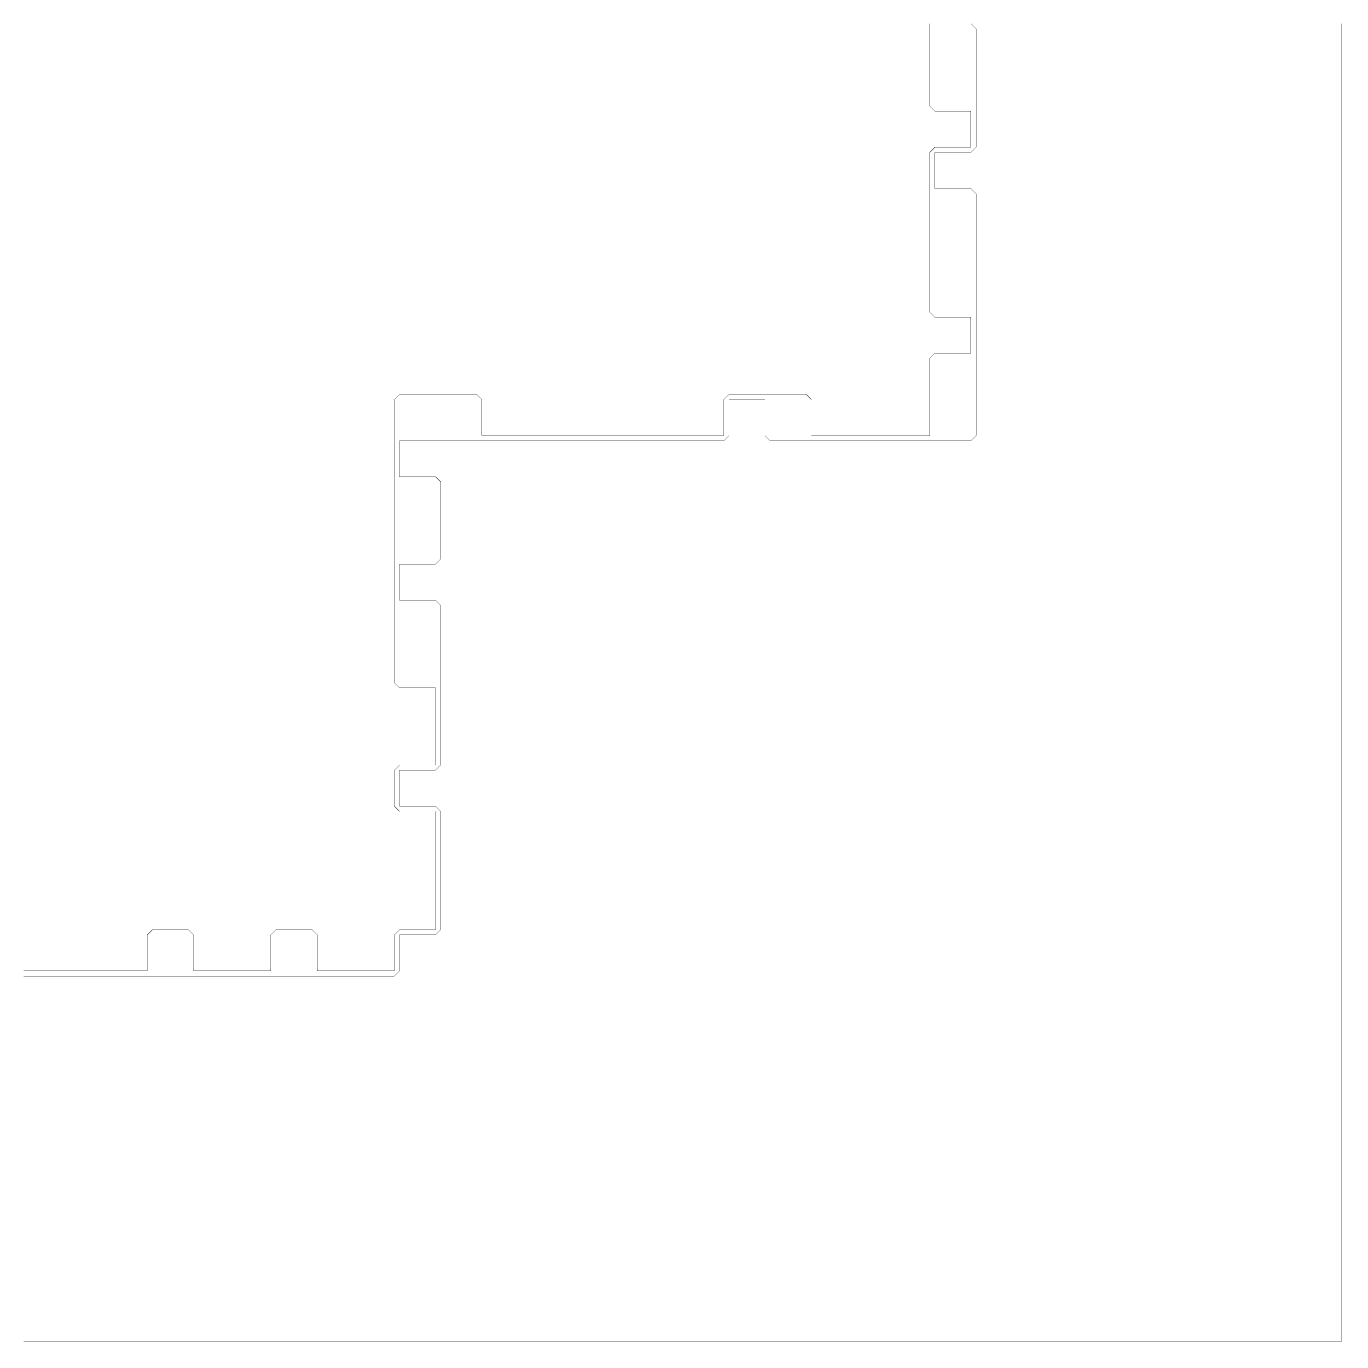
# Model space of a CAD drawing. Header units: metres. Extents: x 0 to 4990, y -4990 to 0.
# Drawn here: x 2495 to 4990, y -4990 to -2495 of the extents above; entities that cross this region are included whole.
import ezdxf

# ---------------------------------------------------------------- set-up
doc = ezdxf.new("R2010")
doc.units = ezdxf.units.M
doc.layers.add('conductor', color=1, linetype='Continuous')
doc.layers.add('substrate', color=5, linetype='Continuous')

msp = doc.modelspace()

# ---------------------------------------------------------------- linework, layer by layer
at = {"layer": 'conductor', "const_width": 0.5}
msp.add_lwpolyline([(2490.234375, -4287.109375), (2500, -4287.109375), (2509.765625, -4287.109375), (2519.53125, -4287.109375), (2529.296875, -4287.109375), (2539.0625, -4287.109375), (2548.828125, -4287.109375), (2558.59375, -4287.109375), (2568.359375, -4287.109375), (2578.125, -4287.109375), (2587.890625, -4287.109375), (2597.65625, -4287.109375), (2607.421875, -4287.109375), (2617.1875, -4287.109375), (2626.953125, -4287.109375), (2636.71875, -4287.109375), (2646.484375, -4287.109375), (2656.25, -4287.109375), (2666.015625, -4287.109375), (2675.78125, -4287.109375), (2685.546875, -4287.109375), (2695.3125, -4287.109375), (2705.078125, -4287.109375), (2714.84375, -4287.109375), (2724.609375, -4287.109375), (2724.609375, -4277.34375), (2724.609375, -4267.578125), (2724.609375, -4257.8125), (2724.609375, -4248.046875), (2724.609375, -4238.28125), (2724.609375, -4228.515625), (2724.609375, -4218.75), (2734.375, -4208.984375), (2744.140625, -4208.984375), (2753.90625, -4208.984375), (2763.671875, -4208.984375), (2773.4375, -4208.984375), (2783.203125, -4208.984375), (2792.96875, -4208.984375), (2802.734375, -4208.984375), (2812.5, -4218.75), (2812.5, -4228.515625), (2812.5, -4238.28125), (2812.5, -4248.046875), (2812.5, -4257.8125), (2812.5, -4267.578125), (2812.5, -4277.34375), (2812.5, -4287.109375), (2822.265625, -4287.109375), (2832.03125, -4287.109375), (2841.796875, -4287.109375), (2851.5625, -4287.109375), (2861.328125, -4287.109375), (2871.09375, -4287.109375), (2880.859375, -4287.109375), (2890.625, -4287.109375), (2900.390625, -4287.109375), (2910.15625, -4287.109375), (2919.921875, -4287.109375), (2929.6875, -4287.109375), (2939.453125, -4287.109375), (2949.21875, -4287.109375), (2958.984375, -4287.109375), (2958.984375, -4277.34375), (2958.984375, -4267.578125), (2958.984375, -4257.8125), (2958.984375, -4248.046875), (2958.984375, -4238.28125), (2958.984375, -4228.515625), (2958.984375, -4218.75), (2968.75, -4208.984375), (2978.515625, -4208.984375), (2988.28125, -4208.984375), (2998.046875, -4208.984375), (3007.8125, -4208.984375), (3017.578125, -4208.984375), (3027.34375, -4208.984375), (3037.109375, -4208.984375), (3046.875, -4218.75), (3046.875, -4228.515625), (3046.875, -4238.28125), (3046.875, -4248.046875), (3046.875, -4257.8125), (3046.875, -4267.578125), (3046.875, -4277.34375), (3046.875, -4287.109375), (3056.640625, -4287.109375), (3066.40625, -4287.109375), (3076.171875, -4287.109375), (3085.9375, -4287.109375), (3095.703125, -4287.109375), (3105.46875, -4287.109375), (3115.234375, -4287.109375), (3125, -4287.109375), (3134.765625, -4287.109375), (3144.53125, -4287.109375), (3154.296875, -4287.109375), (3164.0625, -4287.109375), (3173.828125, -4287.109375), (3183.59375, -4287.109375), (3193.359375, -4287.109375), (3193.359375, -4277.34375), (3193.359375, -4267.578125), (3193.359375, -4257.8125), (3193.359375, -4248.046875), (3193.359375, -4238.28125), (3193.359375, -4228.515625), (3193.359375, -4218.75), (3203.125, -4208.984375), (3212.890625, -4208.984375), (3222.65625, -4208.984375), (3232.421875, -4208.984375), (3242.1875, -4208.984375), (3251.953125, -4208.984375), (3261.71875, -4208.984375), (3271.484375, -4208.984375), (3271.484375, -4199.21875), (3271.484375, -4189.453125), (3271.484375, -4179.6875), (3271.484375, -4169.921875), (3271.484375, -4160.15625), (3271.484375, -4150.390625), (3271.484375, -4140.625), (3271.484375, -4130.859375), (3271.484375, -4121.09375), (3271.484375, -4111.328125), (3271.484375, -4101.5625), (3271.484375, -4091.796875), (3271.484375, -4082.03125), (3271.484375, -4072.265625), (3271.484375, -4062.5), (3271.484375, -4052.734375), (3271.484375, -4042.96875), (3271.484375, -4033.203125), (3271.484375, -4023.4375), (3271.484375, -4013.671875), (3271.484375, -4003.90625), (3271.484375, -3994.140625), (3271.484375, -3984.375), (3261.71875, -3984.375), (3251.953125, -3984.375), (3242.1875, -3984.375), (3232.421875, -3984.375), (3222.65625, -3984.375), (3212.890625, -3984.375), (3203.125, -3984.375), (3193.359375, -3974.609375), (3193.359375, -3964.84375), (3193.359375, -3955.078125), (3193.359375, -3945.3125), (3193.359375, -3935.546875), (3193.359375, -3925.78125), (3193.359375, -3916.015625), (3193.359375, -3906.25), (3203.125, -3896.484375), (3212.890625, -3896.484375), (3222.65625, -3896.484375), (3232.421875, -3896.484375), (3242.1875, -3896.484375), (3251.953125, -3896.484375), (3261.71875, -3896.484375), (3271.484375, -3896.484375), (3271.484375, -3886.71875), (3271.484375, -3876.953125), (3271.484375, -3867.1875), (3271.484375, -3857.421875), (3271.484375, -3847.65625), (3271.484375, -3837.890625), (3271.484375, -3828.125), (3271.484375, -3818.359375), (3271.484375, -3808.59375), (3271.484375, -3798.828125), (3271.484375, -3789.0625), (3271.484375, -3779.296875), (3271.484375, -3769.53125), (3271.484375, -3759.765625), (3271.484375, -3750), (3261.71875, -3750), (3251.953125, -3750), (3242.1875, -3750), (3232.421875, -3750), (3222.65625, -3750), (3212.890625, -3750), (3203.125, -3750), (3193.359375, -3740.234375), (3193.359375, -3730.46875), (3193.359375, -3720.703125), (3193.359375, -3710.9375), (3193.359375, -3701.171875), (3193.359375, -3691.40625), (3193.359375, -3681.640625), (3193.359375, -3671.875), (3193.359375, -3662.109375), (3193.359375, -3652.34375), (3193.359375, -3642.578125), (3193.359375, -3632.8125), (3193.359375, -3623.046875), (3193.359375, -3613.28125), (3193.359375, -3603.515625), (3193.359375, -3593.75), (3193.359375, -3583.984375), (3193.359375, -3574.21875), (3193.359375, -3564.453125), (3193.359375, -3554.6875), (3193.359375, -3544.921875), (3193.359375, -3535.15625), (3193.359375, -3525.390625), (3193.359375, -3515.625), (3193.359375, -3505.859375), (3193.359375, -3496.09375), (3193.359375, -3486.328125), (3193.359375, -3476.5625), (3193.359375, -3466.796875), (3193.359375, -3457.03125), (3193.359375, -3447.265625), (3193.359375, -3437.5), (3193.359375, -3427.734375), (3193.359375, -3417.96875), (3193.359375, -3408.203125), (3193.359375, -3398.4375), (3193.359375, -3388.671875), (3193.359375, -3378.90625), (3193.359375, -3369.140625), (3193.359375, -3359.375), (3193.359375, -3349.609375), (3193.359375, -3339.84375), (3193.359375, -3330.078125), (3193.359375, -3320.3125), (3193.359375, -3310.546875), (3193.359375, -3300.78125), (3193.359375, -3291.015625), (3193.359375, -3281.25), (3193.359375, -3271.484375), (3193.359375, -3261.71875), (3193.359375, -3251.953125), (3193.359375, -3242.1875), (3193.359375, -3232.421875), (3193.359375, -3222.65625), (3193.359375, -3212.890625), (3193.359375, -3203.125), (3203.125, -3193.359375), (3212.890625, -3193.359375), (3222.65625, -3193.359375), (3232.421875, -3193.359375), (3242.1875, -3193.359375), (3251.953125, -3193.359375), (3261.71875, -3193.359375), (3271.484375, -3193.359375), (3281.25, -3193.359375), (3291.015625, -3193.359375), (3300.78125, -3193.359375), (3310.546875, -3193.359375), (3320.3125, -3193.359375), (3330.078125, -3193.359375), (3339.84375, -3193.359375), (3349.609375, -3193.359375), (3359.375, -3203.125), (3359.375, -3212.890625), (3359.375, -3222.65625), (3359.375, -3232.421875), (3359.375, -3242.1875), (3359.375, -3251.953125), (3359.375, -3261.71875), (3359.375, -3271.484375), (3369.140625, -3271.484375), (3378.90625, -3271.484375), (3388.671875, -3271.484375), (3398.4375, -3271.484375), (3408.203125, -3271.484375), (3417.96875, -3271.484375), (3427.734375, -3271.484375), (3437.5, -3271.484375), (3447.265625, -3271.484375), (3457.03125, -3271.484375), (3466.796875, -3271.484375), (3476.5625, -3271.484375), (3486.328125, -3271.484375), (3496.09375, -3271.484375), (3505.859375, -3271.484375), (3515.625, -3271.484375), (3525.390625, -3271.484375), (3535.15625, -3271.484375), (3544.921875, -3271.484375), (3554.6875, -3271.484375), (3564.453125, -3271.484375), (3574.21875, -3271.484375), (3583.984375, -3271.484375), (3593.75, -3271.484375), (3603.515625, -3271.484375), (3613.28125, -3271.484375), (3623.046875, -3271.484375), (3632.8125, -3271.484375), (3642.578125, -3271.484375), (3652.34375, -3271.484375), (3662.109375, -3271.484375), (3671.875, -3271.484375), (3681.640625, -3271.484375), (3691.40625, -3271.484375), (3701.171875, -3271.484375), (3710.9375, -3271.484375), (3720.703125, -3271.484375), (3730.46875, -3271.484375), (3740.234375, -3271.484375), (3750, -3271.484375), (3759.765625, -3271.484375), (3769.53125, -3271.484375), (3779.296875, -3271.484375), (3789.0625, -3271.484375), (3798.828125, -3271.484375), (3808.59375, -3271.484375), (3818.359375, -3271.484375), (3818.359375, -3261.71875), (3818.359375, -3251.953125), (3818.359375, -3242.1875), (3818.359375, -3232.421875), (3818.359375, -3222.65625), (3818.359375, -3212.890625), (3818.359375, -3203.125), (3828.125, -3193.359375), (3837.890625, -3193.359375), (3847.65625, -3193.359375), (3857.421875, -3193.359375), (3867.1875, -3193.359375), (3876.953125, -3193.359375), (3886.71875, -3193.359375), (3896.484375, -3193.359375), (3906.25, -3193.359375), (3916.015625, -3193.359375), (3925.78125, -3193.359375), (3935.546875, -3193.359375), (3945.3125, -3193.359375), (3955.078125, -3193.359375), (3964.84375, -3193.359375), (3974.609375, -3193.359375), (3984.375, -3203.125), (3984.375, -3212.890625), (3984.375, -3222.65625), (3984.375, -3232.421875), (3984.375, -3242.1875), (3984.375, -3251.953125), (3984.375, -3261.71875), (3984.375, -3271.484375), (3994.140625, -3271.484375), (4003.90625, -3271.484375), (4013.671875, -3271.484375), (4023.4375, -3271.484375), (4033.203125, -3271.484375), (4042.96875, -3271.484375), (4052.734375, -3271.484375), (4062.5, -3271.484375), (4072.265625, -3271.484375), (4082.03125, -3271.484375), (4091.796875, -3271.484375), (4101.5625, -3271.484375), (4111.328125, -3271.484375), (4121.09375, -3271.484375), (4130.859375, -3271.484375), (4140.625, -3271.484375), (4150.390625, -3271.484375), (4160.15625, -3271.484375), (4169.921875, -3271.484375), (4179.6875, -3271.484375), (4189.453125, -3271.484375), (4199.21875, -3271.484375), (4208.984375, -3271.484375), (4208.984375, -3261.71875), (4208.984375, -3251.953125), (4208.984375, -3242.1875), (4208.984375, -3232.421875), (4208.984375, -3222.65625), (4208.984375, -3212.890625), (4208.984375, -3203.125), (4208.984375, -3193.359375), (4208.984375, -3183.59375), (4208.984375, -3173.828125), (4208.984375, -3164.0625), (4208.984375, -3154.296875), (4208.984375, -3144.53125), (4208.984375, -3134.765625), (4208.984375, -3125), (4218.75, -3115.234375), (4228.515625, -3115.234375), (4238.28125, -3115.234375), (4248.046875, -3115.234375), (4257.8125, -3115.234375), (4267.578125, -3115.234375), (4277.34375, -3115.234375), (4287.109375, -3115.234375), (4287.109375, -3105.46875), (4287.109375, -3095.703125), (4287.109375, -3085.9375), (4287.109375, -3076.171875), (4287.109375, -3066.40625), (4287.109375, -3056.640625), (4287.109375, -3046.875), (4277.34375, -3046.875), (4267.578125, -3046.875), (4257.8125, -3046.875), (4248.046875, -3046.875), (4238.28125, -3046.875), (4228.515625, -3046.875), (4218.75, -3046.875), (4208.984375, -3037.109375), (4208.984375, -3027.34375), (4208.984375, -3017.578125), (4208.984375, -3007.8125), (4208.984375, -2998.046875), (4208.984375, -2988.28125), (4208.984375, -2978.515625), (4208.984375, -2968.75), (4208.984375, -2958.984375), (4208.984375, -2949.21875), (4208.984375, -2939.453125), (4208.984375, -2929.6875), (4208.984375, -2919.921875), (4208.984375, -2910.15625), (4208.984375, -2900.390625), (4208.984375, -2890.625), (4208.984375, -2880.859375), (4208.984375, -2871.09375), (4208.984375, -2861.328125), (4208.984375, -2851.5625), (4208.984375, -2841.796875), (4208.984375, -2832.03125), (4208.984375, -2822.265625), (4208.984375, -2812.5), (4208.984375, -2802.734375), (4208.984375, -2792.96875), (4208.984375, -2783.203125), (4208.984375, -2773.4375), (4208.984375, -2763.671875), (4208.984375, -2753.90625), (4208.984375, -2744.140625), (4208.984375, -2734.375), (4218.75, -2724.609375), (4228.515625, -2724.609375), (4238.28125, -2724.609375), (4248.046875, -2724.609375), (4257.8125, -2724.609375), (4267.578125, -2724.609375), (4277.34375, -2724.609375), (4287.109375, -2724.609375), (4287.109375, -2714.84375), (4287.109375, -2705.078125), (4287.109375, -2695.3125), (4287.109375, -2685.546875), (4287.109375, -2675.78125), (4287.109375, -2666.015625), (4287.109375, -2656.25), (4277.34375, -2656.25), (4267.578125, -2656.25), (4257.8125, -2656.25), (4248.046875, -2656.25), (4238.28125, -2656.25), (4228.515625, -2656.25), (4218.75, -2656.25), (4208.984375, -2646.484375), (4208.984375, -2636.71875), (4208.984375, -2626.953125), (4208.984375, -2617.1875), (4208.984375, -2607.421875), (4208.984375, -2597.65625), (4208.984375, -2587.890625), (4208.984375, -2578.125), (4208.984375, -2568.359375), (4208.984375, -2558.59375), (4208.984375, -2548.828125), (4208.984375, -2539.0625), (4208.984375, -2529.296875), (4208.984375, -2519.53125), (4208.984375, -2509.765625), (4208.984375, -2500), (4208.984375, -2490.234375)], dxfattribs=at)
at = {"layer": 'substrate', "const_width": 0.5}
for points in [[(2490.234375, -4990.234375), (2500, -4990.234375), (2509.765625, -4990.234375), (2519.53125, -4990.234375), (2529.296875, -4990.234375), (2539.0625, -4990.234375), (2548.828125, -4990.234375), (2558.59375, -4990.234375), (2568.359375, -4990.234375), (2578.125, -4990.234375), (2587.890625, -4990.234375), (2597.65625, -4990.234375), (2607.421875, -4990.234375), (2617.1875, -4990.234375), (2626.953125, -4990.234375), (2636.71875, -4990.234375), (2646.484375, -4990.234375), (2656.25, -4990.234375), (2666.015625, -4990.234375), (2675.78125, -4990.234375), (2685.546875, -4990.234375), (2695.3125, -4990.234375), (2705.078125, -4990.234375), (2714.84375, -4990.234375), (2724.609375, -4990.234375), (2734.375, -4990.234375), (2744.140625, -4990.234375), (2753.90625, -4990.234375), (2763.671875, -4990.234375), (2773.4375, -4990.234375), (2783.203125, -4990.234375), (2792.96875, -4990.234375), (2802.734375, -4990.234375), (2812.5, -4990.234375), (2822.265625, -4990.234375), (2832.03125, -4990.234375), (2841.796875, -4990.234375), (2851.5625, -4990.234375), (2861.328125, -4990.234375), (2871.09375, -4990.234375), (2880.859375, -4990.234375), (2890.625, -4990.234375), (2900.390625, -4990.234375), (2910.15625, -4990.234375), (2919.921875, -4990.234375), (2929.6875, -4990.234375), (2939.453125, -4990.234375), (2949.21875, -4990.234375), (2958.984375, -4990.234375), (2968.75, -4990.234375), (2978.515625, -4990.234375), (2988.28125, -4990.234375), (2998.046875, -4990.234375), (3007.8125, -4990.234375), (3017.578125, -4990.234375), (3027.34375, -4990.234375), (3037.109375, -4990.234375), (3046.875, -4990.234375), (3056.640625, -4990.234375), (3066.40625, -4990.234375), (3076.171875, -4990.234375), (3085.9375, -4990.234375), (3095.703125, -4990.234375), (3105.46875, -4990.234375), (3115.234375, -4990.234375), (3125, -4990.234375), (3134.765625, -4990.234375), (3144.53125, -4990.234375), (3154.296875, -4990.234375), (3164.0625, -4990.234375), (3173.828125, -4990.234375), (3183.59375, -4990.234375), (3193.359375, -4990.234375), (3203.125, -4990.234375), (3212.890625, -4990.234375), (3222.65625, -4990.234375), (3232.421875, -4990.234375), (3242.1875, -4990.234375), (3251.953125, -4990.234375), (3261.71875, -4990.234375), (3271.484375, -4990.234375), (3281.25, -4990.234375), (3291.015625, -4990.234375), (3300.78125, -4990.234375), (3310.546875, -4990.234375), (3320.3125, -4990.234375), (3330.078125, -4990.234375), (3339.84375, -4990.234375), (3349.609375, -4990.234375), (3359.375, -4990.234375), (3369.140625, -4990.234375), (3378.90625, -4990.234375), (3388.671875, -4990.234375), (3398.4375, -4990.234375), (3408.203125, -4990.234375), (3417.96875, -4990.234375), (3427.734375, -4990.234375), (3437.5, -4990.234375), (3447.265625, -4990.234375), (3457.03125, -4990.234375), (3466.796875, -4990.234375), (3476.5625, -4990.234375), (3486.328125, -4990.234375), (3496.09375, -4990.234375), (3505.859375, -4990.234375), (3515.625, -4990.234375), (3525.390625, -4990.234375), (3535.15625, -4990.234375), (3544.921875, -4990.234375), (3554.6875, -4990.234375), (3564.453125, -4990.234375), (3574.21875, -4990.234375), (3583.984375, -4990.234375), (3593.75, -4990.234375), (3603.515625, -4990.234375), (3613.28125, -4990.234375), (3623.046875, -4990.234375), (3632.8125, -4990.234375), (3642.578125, -4990.234375), (3652.34375, -4990.234375), (3662.109375, -4990.234375), (3671.875, -4990.234375), (3681.640625, -4990.234375), (3691.40625, -4990.234375), (3701.171875, -4990.234375), (3710.9375, -4990.234375), (3720.703125, -4990.234375), (3730.46875, -4990.234375), (3740.234375, -4990.234375), (3750, -4990.234375), (3759.765625, -4990.234375), (3769.53125, -4990.234375), (3779.296875, -4990.234375), (3789.0625, -4990.234375), (3798.828125, -4990.234375), (3808.59375, -4990.234375), (3818.359375, -4990.234375), (3828.125, -4990.234375), (3837.890625, -4990.234375), (3847.65625, -4990.234375), (3857.421875, -4990.234375), (3867.1875, -4990.234375), (3876.953125, -4990.234375), (3886.71875, -4990.234375), (3896.484375, -4990.234375), (3906.25, -4990.234375), (3916.015625, -4990.234375), (3925.78125, -4990.234375), (3935.546875, -4990.234375), (3945.3125, -4990.234375), (3955.078125, -4990.234375), (3964.84375, -4990.234375), (3974.609375, -4990.234375), (3984.375, -4990.234375), (3994.140625, -4990.234375), (4003.90625, -4990.234375), (4013.671875, -4990.234375), (4023.4375, -4990.234375), (4033.203125, -4990.234375), (4042.96875, -4990.234375), (4052.734375, -4990.234375), (4062.5, -4990.234375), (4072.265625, -4990.234375), (4082.03125, -4990.234375), (4091.796875, -4990.234375), (4101.5625, -4990.234375), (4111.328125, -4990.234375), (4121.09375, -4990.234375), (4130.859375, -4990.234375), (4140.625, -4990.234375), (4150.390625, -4990.234375), (4160.15625, -4990.234375), (4169.921875, -4990.234375), (4179.6875, -4990.234375), (4189.453125, -4990.234375), (4199.21875, -4990.234375), (4208.984375, -4990.234375), (4218.75, -4990.234375), (4228.515625, -4990.234375), (4238.28125, -4990.234375), (4248.046875, -4990.234375), (4257.8125, -4990.234375), (4267.578125, -4990.234375), (4277.34375, -4990.234375), (4287.109375, -4990.234375), (4296.875, -4990.234375), (4306.640625, -4990.234375), (4316.40625, -4990.234375), (4326.171875, -4990.234375), (4335.9375, -4990.234375), (4345.703125, -4990.234375), (4355.46875, -4990.234375), (4365.234375, -4990.234375), (4375, -4990.234375), (4384.765625, -4990.234375), (4394.53125, -4990.234375), (4404.296875, -4990.234375), (4414.0625, -4990.234375), (4423.828125, -4990.234375), (4433.59375, -4990.234375), (4443.359375, -4990.234375), (4453.125, -4990.234375), (4462.890625, -4990.234375), (4472.65625, -4990.234375), (4482.421875, -4990.234375), (4492.1875, -4990.234375), (4501.953125, -4990.234375), (4511.71875, -4990.234375), (4521.484375, -4990.234375), (4531.25, -4990.234375), (4541.015625, -4990.234375), (4550.78125, -4990.234375), (4560.546875, -4990.234375), (4570.3125, -4990.234375), (4580.078125, -4990.234375), (4589.84375, -4990.234375), (4599.609375, -4990.234375), (4609.375, -4990.234375), (4619.140625, -4990.234375), (4628.90625, -4990.234375), (4638.671875, -4990.234375), (4648.4375, -4990.234375), (4658.203125, -4990.234375), (4667.96875, -4990.234375), (4677.734375, -4990.234375), (4687.5, -4990.234375), (4697.265625, -4990.234375), (4707.03125, -4990.234375), (4716.796875, -4990.234375), (4726.5625, -4990.234375), (4736.328125, -4990.234375), (4746.09375, -4990.234375), (4755.859375, -4990.234375), (4765.625, -4990.234375), (4775.390625, -4990.234375), (4785.15625, -4990.234375), (4794.921875, -4990.234375), (4804.6875, -4990.234375), (4814.453125, -4990.234375), (4824.21875, -4990.234375), (4833.984375, -4990.234375), (4843.75, -4990.234375), (4853.515625, -4990.234375), (4863.28125, -4990.234375), (4873.046875, -4990.234375), (4882.8125, -4990.234375), (4892.578125, -4990.234375), (4902.34375, -4990.234375), (4912.109375, -4990.234375), (4921.875, -4990.234375), (4931.640625, -4990.234375), (4941.40625, -4990.234375), (4951.171875, -4990.234375), (4960.9375, -4990.234375), (4970.703125, -4990.234375), (4980.46875, -4990.234375), (4990.234375, -4990.234375), (4990.234375, -4980.46875), (4990.234375, -4970.703125), (4990.234375, -4960.9375), (4990.234375, -4951.171875), (4990.234375, -4941.40625), (4990.234375, -4931.640625), (4990.234375, -4921.875), (4990.234375, -4912.109375), (4990.234375, -4902.34375), (4990.234375, -4892.578125), (4990.234375, -4882.8125), (4990.234375, -4873.046875), (4990.234375, -4863.28125), (4990.234375, -4853.515625), (4990.234375, -4843.75), (4990.234375, -4833.984375), (4990.234375, -4824.21875), (4990.234375, -4814.453125), (4990.234375, -4804.6875), (4990.234375, -4794.921875), (4990.234375, -4785.15625), (4990.234375, -4775.390625), (4990.234375, -4765.625), (4990.234375, -4755.859375), (4990.234375, -4746.09375), (4990.234375, -4736.328125), (4990.234375, -4726.5625), (4990.234375, -4716.796875), (4990.234375, -4707.03125), (4990.234375, -4697.265625), (4990.234375, -4687.5), (4990.234375, -4677.734375), (4990.234375, -4667.96875), (4990.234375, -4658.203125), (4990.234375, -4648.4375), (4990.234375, -4638.671875), (4990.234375, -4628.90625), (4990.234375, -4619.140625), (4990.234375, -4609.375), (4990.234375, -4599.609375), (4990.234375, -4589.84375), (4990.234375, -4580.078125), (4990.234375, -4570.3125), (4990.234375, -4560.546875), (4990.234375, -4550.78125), (4990.234375, -4541.015625), (4990.234375, -4531.25), (4990.234375, -4521.484375), (4990.234375, -4511.71875), (4990.234375, -4501.953125), (4990.234375, -4492.1875), (4990.234375, -4482.421875), (4990.234375, -4472.65625), (4990.234375, -4462.890625), (4990.234375, -4453.125), (4990.234375, -4443.359375), (4990.234375, -4433.59375), (4990.234375, -4423.828125), (4990.234375, -4414.0625), (4990.234375, -4404.296875), (4990.234375, -4394.53125), (4990.234375, -4384.765625), (4990.234375, -4375), (4990.234375, -4365.234375), (4990.234375, -4355.46875), (4990.234375, -4345.703125), (4990.234375, -4335.9375), (4990.234375, -4326.171875), (4990.234375, -4316.40625), (4990.234375, -4306.640625), (4990.234375, -4296.875), (4990.234375, -4287.109375), (4990.234375, -4277.34375), (4990.234375, -4267.578125), (4990.234375, -4257.8125), (4990.234375, -4248.046875), (4990.234375, -4238.28125), (4990.234375, -4228.515625), (4990.234375, -4218.75), (4990.234375, -4208.984375), (4990.234375, -4199.21875), (4990.234375, -4189.453125), (4990.234375, -4179.6875), (4990.234375, -4169.921875), (4990.234375, -4160.15625), (4990.234375, -4150.390625), (4990.234375, -4140.625), (4990.234375, -4130.859375), (4990.234375, -4121.09375), (4990.234375, -4111.328125), (4990.234375, -4101.5625), (4990.234375, -4091.796875), (4990.234375, -4082.03125), (4990.234375, -4072.265625), (4990.234375, -4062.5), (4990.234375, -4052.734375), (4990.234375, -4042.96875), (4990.234375, -4033.203125), (4990.234375, -4023.4375), (4990.234375, -4013.671875), (4990.234375, -4003.90625), (4990.234375, -3994.140625), (4990.234375, -3984.375), (4990.234375, -3974.609375), (4990.234375, -3964.84375), (4990.234375, -3955.078125), (4990.234375, -3945.3125), (4990.234375, -3935.546875), (4990.234375, -3925.78125), (4990.234375, -3916.015625), (4990.234375, -3906.25), (4990.234375, -3896.484375), (4990.234375, -3886.71875), (4990.234375, -3876.953125), (4990.234375, -3867.1875), (4990.234375, -3857.421875), (4990.234375, -3847.65625), (4990.234375, -3837.890625), (4990.234375, -3828.125), (4990.234375, -3818.359375), (4990.234375, -3808.59375), (4990.234375, -3798.828125), (4990.234375, -3789.0625), (4990.234375, -3779.296875), (4990.234375, -3769.53125), (4990.234375, -3759.765625), (4990.234375, -3750), (4990.234375, -3740.234375), (4990.234375, -3730.46875), (4990.234375, -3720.703125), (4990.234375, -3710.9375), (4990.234375, -3701.171875), (4990.234375, -3691.40625), (4990.234375, -3681.640625), (4990.234375, -3671.875), (4990.234375, -3662.109375), (4990.234375, -3652.34375), (4990.234375, -3642.578125), (4990.234375, -3632.8125), (4990.234375, -3623.046875), (4990.234375, -3613.28125), (4990.234375, -3603.515625), (4990.234375, -3593.75), (4990.234375, -3583.984375), (4990.234375, -3574.21875), (4990.234375, -3564.453125), (4990.234375, -3554.6875), (4990.234375, -3544.921875), (4990.234375, -3535.15625), (4990.234375, -3525.390625), (4990.234375, -3515.625), (4990.234375, -3505.859375), (4990.234375, -3496.09375), (4990.234375, -3486.328125), (4990.234375, -3476.5625), (4990.234375, -3466.796875), (4990.234375, -3457.03125), (4990.234375, -3447.265625), (4990.234375, -3437.5), (4990.234375, -3427.734375), (4990.234375, -3417.96875), (4990.234375, -3408.203125), (4990.234375, -3398.4375), (4990.234375, -3388.671875), (4990.234375, -3378.90625), (4990.234375, -3369.140625), (4990.234375, -3359.375), (4990.234375, -3349.609375), (4990.234375, -3339.84375), (4990.234375, -3330.078125), (4990.234375, -3320.3125), (4990.234375, -3310.546875), (4990.234375, -3300.78125), (4990.234375, -3291.015625), (4990.234375, -3281.25), (4990.234375, -3271.484375), (4990.234375, -3261.71875), (4990.234375, -3251.953125), (4990.234375, -3242.1875), (4990.234375, -3232.421875), (4990.234375, -3222.65625), (4990.234375, -3212.890625), (4990.234375, -3203.125), (4990.234375, -3193.359375), (4990.234375, -3183.59375), (4990.234375, -3173.828125), (4990.234375, -3164.0625), (4990.234375, -3154.296875), (4990.234375, -3144.53125), (4990.234375, -3134.765625), (4990.234375, -3125), (4990.234375, -3115.234375), (4990.234375, -3105.46875), (4990.234375, -3095.703125), (4990.234375, -3085.9375), (4990.234375, -3076.171875), (4990.234375, -3066.40625), (4990.234375, -3056.640625), (4990.234375, -3046.875), (4990.234375, -3037.109375), (4990.234375, -3027.34375), (4990.234375, -3017.578125), (4990.234375, -3007.8125), (4990.234375, -2998.046875), (4990.234375, -2988.28125), (4990.234375, -2978.515625), (4990.234375, -2968.75), (4990.234375, -2958.984375), (4990.234375, -2949.21875), (4990.234375, -2939.453125), (4990.234375, -2929.6875), (4990.234375, -2919.921875), (4990.234375, -2910.15625), (4990.234375, -2900.390625), (4990.234375, -2890.625), (4990.234375, -2880.859375), (4990.234375, -2871.09375), (4990.234375, -2861.328125), (4990.234375, -2851.5625), (4990.234375, -2841.796875), (4990.234375, -2832.03125), (4990.234375, -2822.265625), (4990.234375, -2812.5), (4990.234375, -2802.734375), (4990.234375, -2792.96875), (4990.234375, -2783.203125), (4990.234375, -2773.4375), (4990.234375, -2763.671875), (4990.234375, -2753.90625), (4990.234375, -2744.140625), (4990.234375, -2734.375), (4990.234375, -2724.609375), (4990.234375, -2714.84375), (4990.234375, -2705.078125), (4990.234375, -2695.3125), (4990.234375, -2685.546875), (4990.234375, -2675.78125), (4990.234375, -2666.015625), (4990.234375, -2656.25), (4990.234375, -2646.484375), (4990.234375, -2636.71875), (4990.234375, -2626.953125), (4990.234375, -2617.1875), (4990.234375, -2607.421875), (4990.234375, -2597.65625), (4990.234375, -2587.890625), (4990.234375, -2578.125), (4990.234375, -2568.359375), (4990.234375, -2558.59375), (4990.234375, -2548.828125), (4990.234375, -2539.0625), (4990.234375, -2529.296875), (4990.234375, -2519.53125), (4990.234375, -2509.765625), (4990.234375, -2500), (4990.234375, -2490.234375)], [(4287.109375, -2490.234375), (4296.875, -2500), (4296.875, -2509.765625), (4296.875, -2519.53125), (4296.875, -2529.296875), (4296.875, -2539.0625), (4296.875, -2548.828125), (4296.875, -2558.59375), (4296.875, -2568.359375), (4296.875, -2578.125), (4296.875, -2587.890625), (4296.875, -2597.65625), (4296.875, -2607.421875), (4296.875, -2617.1875), (4296.875, -2626.953125), (4296.875, -2636.71875), (4296.875, -2646.484375), (4296.875, -2656.25), (4296.875, -2666.015625), (4296.875, -2675.78125), (4296.875, -2685.546875), (4296.875, -2695.3125), (4296.875, -2705.078125), (4296.875, -2714.84375), (4296.875, -2724.609375), (4287.109375, -2734.375), (4277.34375, -2734.375), (4267.578125, -2734.375), (4257.8125, -2734.375), (4248.046875, -2734.375), (4238.28125, -2734.375), (4228.515625, -2734.375), (4218.75, -2734.375), (4218.75, -2744.140625), (4218.75, -2753.90625), (4218.75, -2763.671875), (4218.75, -2773.4375), (4218.75, -2783.203125), (4218.75, -2792.96875), (4218.75, -2802.734375), (4228.515625, -2802.734375), (4238.28125, -2802.734375), (4248.046875, -2802.734375), (4257.8125, -2802.734375), (4267.578125, -2802.734375), (4277.34375, -2802.734375), (4287.109375, -2802.734375), (4296.875, -2812.5), (4296.875, -2822.265625), (4296.875, -2832.03125), (4296.875, -2841.796875), (4296.875, -2851.5625), (4296.875, -2861.328125), (4296.875, -2871.09375), (4296.875, -2880.859375), (4296.875, -2890.625), (4296.875, -2900.390625), (4296.875, -2910.15625), (4296.875, -2919.921875), (4296.875, -2929.6875), (4296.875, -2939.453125), (4296.875, -2949.21875), (4296.875, -2958.984375), (4296.875, -2968.75), (4296.875, -2978.515625), (4296.875, -2988.28125), (4296.875, -2998.046875), (4296.875, -3007.8125), (4296.875, -3017.578125), (4296.875, -3027.34375), (4296.875, -3037.109375), (4296.875, -3046.875), (4296.875, -3056.640625), (4296.875, -3066.40625), (4296.875, -3076.171875), (4296.875, -3085.9375), (4296.875, -3095.703125), (4296.875, -3105.46875), (4296.875, -3115.234375), (4296.875, -3125), (4296.875, -3134.765625), (4296.875, -3144.53125), (4296.875, -3154.296875), (4296.875, -3164.0625), (4296.875, -3173.828125), (4296.875, -3183.59375), (4296.875, -3193.359375), (4296.875, -3203.125), (4296.875, -3212.890625), (4296.875, -3222.65625), (4296.875, -3232.421875), (4296.875, -3242.1875), (4296.875, -3251.953125), (4296.875, -3261.71875), (4296.875, -3271.484375), (4287.109375, -3281.25), (4277.34375, -3281.25), (4267.578125, -3281.25), (4257.8125, -3281.25), (4248.046875, -3281.25), (4238.28125, -3281.25), (4228.515625, -3281.25), (4218.75, -3281.25), (4208.984375, -3281.25), (4199.21875, -3281.25), (4189.453125, -3281.25), (4179.6875, -3281.25), (4169.921875, -3281.25), (4160.15625, -3281.25), (4150.390625, -3281.25), (4140.625, -3281.25), (4130.859375, -3281.25), (4121.09375, -3281.25), (4111.328125, -3281.25), (4101.5625, -3281.25), (4091.796875, -3281.25), (4082.03125, -3281.25), (4072.265625, -3281.25), (4062.5, -3281.25), (4052.734375, -3281.25), (4042.96875, -3281.25), (4033.203125, -3281.25), (4023.4375, -3281.25), (4013.671875, -3281.25), (4003.90625, -3281.25), (3994.140625, -3281.25), (3984.375, -3281.25), (3974.609375, -3281.25), (3964.84375, -3281.25), (3955.078125, -3281.25), (3945.3125, -3281.25), (3935.546875, -3281.25), (3925.78125, -3281.25), (3916.015625, -3281.25), (3906.25, -3281.25), (3896.484375, -3271.484375), (3896.484375, -3261.71875), (3896.484375, -3251.953125), (3896.484375, -3242.1875), (3896.484375, -3232.421875), (3896.484375, -3222.65625), (3896.484375, -3212.890625), (3896.484375, -3203.125), (3886.71875, -3203.125), (3876.953125, -3203.125), (3867.1875, -3203.125), (3857.421875, -3203.125), (3847.65625, -3203.125), (3837.890625, -3203.125), (3828.125, -3203.125), (3828.125, -3212.890625), (3828.125, -3222.65625), (3828.125, -3232.421875), (3828.125, -3242.1875), (3828.125, -3251.953125), (3828.125, -3261.71875), (3828.125, -3271.484375), (3818.359375, -3281.25), (3808.59375, -3281.25), (3798.828125, -3281.25), (3789.0625, -3281.25), (3779.296875, -3281.25), (3769.53125, -3281.25), (3759.765625, -3281.25), (3750, -3281.25), (3740.234375, -3281.25), (3730.46875, -3281.25), (3720.703125, -3281.25), (3710.9375, -3281.25), (3701.171875, -3281.25), (3691.40625, -3281.25), (3681.640625, -3281.25), (3671.875, -3281.25), (3662.109375, -3281.25), (3652.34375, -3281.25), (3642.578125, -3281.25), (3632.8125, -3281.25), (3623.046875, -3281.25), (3613.28125, -3281.25), (3603.515625, -3281.25), (3593.75, -3281.25), (3583.984375, -3281.25), (3574.21875, -3281.25), (3564.453125, -3281.25), (3554.6875, -3281.25), (3544.921875, -3281.25), (3535.15625, -3281.25), (3525.390625, -3281.25), (3515.625, -3281.25), (3505.859375, -3281.25), (3496.09375, -3281.25), (3486.328125, -3281.25), (3476.5625, -3281.25), (3466.796875, -3281.25), (3457.03125, -3281.25), (3447.265625, -3281.25), (3437.5, -3281.25), (3427.734375, -3281.25), (3417.96875, -3281.25), (3408.203125, -3281.25), (3398.4375, -3281.25), (3388.671875, -3281.25), (3378.90625, -3281.25), (3369.140625, -3281.25), (3359.375, -3281.25), (3349.609375, -3281.25), (3339.84375, -3281.25), (3330.078125, -3281.25), (3320.3125, -3281.25), (3310.546875, -3281.25), (3300.78125, -3281.25), (3291.015625, -3281.25), (3281.25, -3281.25), (3271.484375, -3281.25), (3261.71875, -3281.25), (3251.953125, -3281.25), (3242.1875, -3281.25), (3232.421875, -3281.25), (3222.65625, -3281.25), (3212.890625, -3281.25), (3203.125, -3281.25), (3203.125, -3291.015625), (3203.125, -3300.78125), (3203.125, -3310.546875), (3203.125, -3320.3125), (3203.125, -3330.078125), (3203.125, -3339.84375), (3203.125, -3349.609375), (3212.890625, -3349.609375), (3222.65625, -3349.609375), (3232.421875, -3349.609375), (3242.1875, -3349.609375), (3251.953125, -3349.609375), (3261.71875, -3349.609375), (3271.484375, -3349.609375), (3281.25, -3359.375), (3281.25, -3369.140625), (3281.25, -3378.90625), (3281.25, -3388.671875), (3281.25, -3398.4375), (3281.25, -3408.203125), (3281.25, -3417.96875), (3281.25, -3427.734375), (3281.25, -3437.5), (3281.25, -3447.265625), (3281.25, -3457.03125), (3281.25, -3466.796875), (3281.25, -3476.5625), (3281.25, -3486.328125), (3281.25, -3496.09375), (3281.25, -3505.859375), (3271.484375, -3515.625), (3261.71875, -3515.625), (3251.953125, -3515.625), (3242.1875, -3515.625), (3232.421875, -3515.625), (3222.65625, -3515.625), (3212.890625, -3515.625), (3203.125, -3515.625), (3203.125, -3525.390625), (3203.125, -3535.15625), (3203.125, -3544.921875), (3203.125, -3554.6875), (3203.125, -3564.453125), (3203.125, -3574.21875), (3203.125, -3583.984375), (3212.890625, -3583.984375), (3222.65625, -3583.984375), (3232.421875, -3583.984375), (3242.1875, -3583.984375), (3251.953125, -3583.984375), (3261.71875, -3583.984375), (3271.484375, -3583.984375), (3281.25, -3593.75), (3281.25, -3603.515625), (3281.25, -3613.28125), (3281.25, -3623.046875), (3281.25, -3632.8125), (3281.25, -3642.578125), (3281.25, -3652.34375), (3281.25, -3662.109375), (3281.25, -3671.875), (3281.25, -3681.640625), (3281.25, -3691.40625), (3281.25, -3701.171875), (3281.25, -3710.9375), (3281.25, -3720.703125), (3281.25, -3730.46875), (3281.25, -3740.234375), (3281.25, -3750), (3281.25, -3759.765625), (3281.25, -3769.53125), (3281.25, -3779.296875), (3281.25, -3789.0625), (3281.25, -3798.828125), (3281.25, -3808.59375), (3281.25, -3818.359375), (3281.25, -3828.125), (3281.25, -3837.890625), (3281.25, -3847.65625), (3281.25, -3857.421875), (3281.25, -3867.1875), (3281.25, -3876.953125), (3281.25, -3886.71875), (3281.25, -3896.484375), (3271.484375, -3906.25), (3261.71875, -3906.25), (3251.953125, -3906.25), (3242.1875, -3906.25), (3232.421875, -3906.25), (3222.65625, -3906.25), (3212.890625, -3906.25), (3203.125, -3906.25), (3203.125, -3916.015625), (3203.125, -3925.78125), (3203.125, -3935.546875), (3203.125, -3945.3125), (3203.125, -3955.078125), (3203.125, -3964.84375), (3203.125, -3974.609375), (3212.890625, -3974.609375), (3222.65625, -3974.609375), (3232.421875, -3974.609375), (3242.1875, -3974.609375), (3251.953125, -3974.609375), (3261.71875, -3974.609375), (3271.484375, -3974.609375), (3281.25, -3984.375), (3281.25, -3994.140625), (3281.25, -4003.90625), (3281.25, -4013.671875), (3281.25, -4023.4375), (3281.25, -4033.203125), (3281.25, -4042.96875), (3281.25, -4052.734375), (3281.25, -4062.5), (3281.25, -4072.265625), (3281.25, -4082.03125), (3281.25, -4091.796875), (3281.25, -4101.5625), (3281.25, -4111.328125), (3281.25, -4121.09375), (3281.25, -4130.859375), (3281.25, -4140.625), (3281.25, -4150.390625), (3281.25, -4160.15625), (3281.25, -4169.921875), (3281.25, -4179.6875), (3281.25, -4189.453125), (3281.25, -4199.21875), (3281.25, -4208.984375), (3271.484375, -4218.75), (3261.71875, -4218.75), (3251.953125, -4218.75), (3242.1875, -4218.75), (3232.421875, -4218.75), (3222.65625, -4218.75), (3212.890625, -4218.75), (3203.125, -4218.75), (3203.125, -4228.515625), (3203.125, -4238.28125), (3203.125, -4248.046875), (3203.125, -4257.8125), (3203.125, -4267.578125), (3203.125, -4277.34375), (3203.125, -4287.109375), (3193.359375, -4296.875), (3183.59375, -4296.875), (3173.828125, -4296.875), (3164.0625, -4296.875), (3154.296875, -4296.875), (3144.53125, -4296.875), (3134.765625, -4296.875), (3125, -4296.875), (3115.234375, -4296.875), (3105.46875, -4296.875), (3095.703125, -4296.875), (3085.9375, -4296.875), (3076.171875, -4296.875), (3066.40625, -4296.875), (3056.640625, -4296.875), (3046.875, -4296.875), (3037.109375, -4296.875), (3027.34375, -4296.875), (3017.578125, -4296.875), (3007.8125, -4296.875), (2998.046875, -4296.875), (2988.28125, -4296.875), (2978.515625, -4296.875), (2968.75, -4296.875), (2958.984375, -4296.875), (2949.21875, -4296.875), (2939.453125, -4296.875), (2929.6875, -4296.875), (2919.921875, -4296.875), (2910.15625, -4296.875), (2900.390625, -4296.875), (2890.625, -4296.875), (2880.859375, -4296.875), (2871.09375, -4296.875), (2861.328125, -4296.875), (2851.5625, -4296.875), (2841.796875, -4296.875), (2832.03125, -4296.875), (2822.265625, -4296.875), (2812.5, -4296.875), (2802.734375, -4296.875), (2792.96875, -4296.875), (2783.203125, -4296.875), (2773.4375, -4296.875), (2763.671875, -4296.875), (2753.90625, -4296.875), (2744.140625, -4296.875), (2734.375, -4296.875), (2724.609375, -4296.875), (2714.84375, -4296.875), (2705.078125, -4296.875), (2695.3125, -4296.875), (2685.546875, -4296.875), (2675.78125, -4296.875), (2666.015625, -4296.875), (2656.25, -4296.875), (2646.484375, -4296.875), (2636.71875, -4296.875), (2626.953125, -4296.875), (2617.1875, -4296.875), (2607.421875, -4296.875), (2597.65625, -4296.875), (2587.890625, -4296.875), (2578.125, -4296.875), (2568.359375, -4296.875), (2558.59375, -4296.875), (2548.828125, -4296.875), (2539.0625, -4296.875), (2529.296875, -4296.875), (2519.53125, -4296.875), (2509.765625, -4296.875), (2500, -4296.875), (2490.234375, -4296.875)]]:
    msp.add_lwpolyline(points, dxfattribs=at)

doc.saveas('drawing.dxf')
